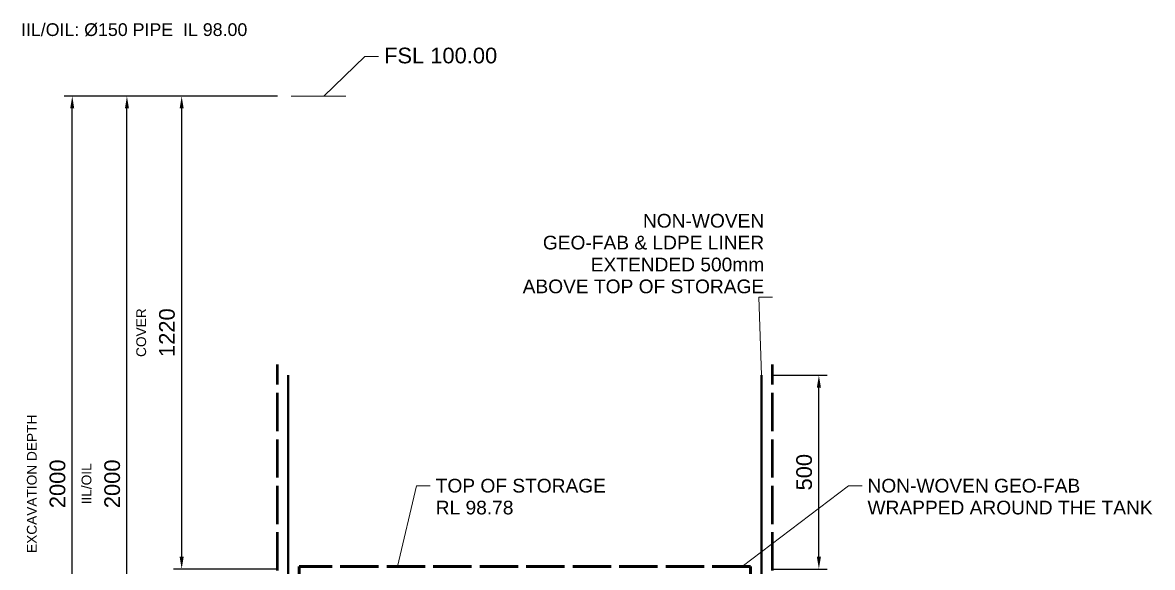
# Model space of a CAD drawing. Header units: millimetres. Extents: x -725 to 2194, y -1079 to 2190.
# Drawn here: x -721 to 2194, y 784 to 2190 of the extents above; entities that cross this region are included whole.
import ezdxf
from ezdxf.enums import TextEntityAlignment as Align

# ---------------------------------------------------------------- set-up
doc = ezdxf.new("R2010")
doc.units = ezdxf.units.MM
doc.linetypes.add('DASH_99_21', pattern=[119.944444, 98.777778, -21.166667])
for name, color, linetype in [('ANNOTATIONS', 7, 'Continuous'), ('DIMENSIONS', 7, 'Continuous'), ('GEOFAB', 5, 'Continuous'), ('LEADERS', 7, 'Continuous')]:
    doc.layers.add(name, color=color, linetype=linetype)
doc.styles.add('ARIAL', font='arial.ttf')
doc.dimstyles.get("Standard").update_dxf_attribs({"dimtxt": 2.5, "dimasz": 2.5, "dimexe": 1.25, "dimexo": 0.625, "dimtad": 1, "dimcen": 2.5, "dimazin": 3, "dimtfac": 1, "dimtmove": 0, "dimatfit": 3})

msp = doc.modelspace()

# ---------------------------------------------------------------- linework, layer by layer
at = {"layer": 'ANNOTATIONS', "lineweight": 20}
msp.add_line((-28.2, 2000), (112.9, 2000), dxfattribs=at)
at = {"layer": 'GEOFAB', "color": 5, "linetype": 'DASH_99_21', "lineweight": 50}
for p, q in [((-63.5, -63.5), (-63.5, 1308.2)), ((1213.5, -63.5), (1213.5, 1308.2))]:
    msp.add_line(p, q, dxfattribs=at)
at = {"layer": 'GEOFAB', "color": 6, "lineweight": 40}
for p, q in [((-35.3, -35.3), (-35.3, 1280)), ((1185.3, -35.3), (1185.3, 1280))]:
    msp.add_line(p, q, dxfattribs=at)
at = {"layer": 'GEOFAB', "color": 5, "linetype": 'DASH_99_21', "lineweight": 53}
msp.add_lwpolyline([(-7.1, -7.1), (1157.1, -7.1), (1157.1, 787.1), (-7.1, 787.1)], close=True, dxfattribs=at)
at = {"layer": 'LEADERS', "lineweight": 18}
for p, q in [((162.3, 2102.3), (56.4, 2000)), ((197.6, 2102.3), (162.3, 2102.3)), ((1213.5, 1481.1), (1178.2, 1481.1)), ((1178.2, 1481.1), (1185.3, 1280)), ((295.6, 994.5), (246.2, 787.1)), ((330.9, 994.5), (295.6, 994.5)), ((1409.4, 994.5), (1135.9, 787.1)), ((1444.7, 994.5), (1409.4, 994.5))]:
    msp.add_line(p, q, dxfattribs=at)

# ---------------------------------------------------------------- texts
at = {"layer": 'ANNOTATIONS', "style": 'ARIAL'}
for s, height, p in [('IIL/OIL: Ø150 PIPE  IL 98.00', 32.837, (-141.1, 2155.2)), ('NON-WOVEN', 35.36, (1192.3, 1661)), ('GEO-FAB & LDPE LINER', 35.362, (1192.3, 1604.6)), ('EXTENDED 500mm', 35.362, (1192.3, 1548.1)), ('ABOVE TOP OF STORAGE', 35.362, (1192.3, 1491.7))]:
    msp.add_text(s, height=height, dxfattribs=at).set_placement(p, align=Align.RIGHT)
for s, height, p in [('FSL 100.00', 40.41, (211.7, 2084.7)), ('TOP OF STORAGE', 35.362, (345, 977.6)), ('NON-WOVEN GEO-FAB', 35.362, (1458.8, 977.6)), ('RL 98.78', 35.36, (345, 921.1)), ('WRAPPED AROUND THE TANK', 35.362, (1458.8, 921.1))]:
    msp.add_text(s, height=height, dxfattribs=at).set_placement(p)
at = {"layer": 'DIMENSIONS', "style": 'ARIAL'}
for s, height, p in [('COVER', 25.26, (-402.2, 1390)), ('EXCAVATION DEPTH', 25.259, (-684.4, 1000)), ('IIL/OIL', 25.26, (-543.3, 1000))]:
    msp.add_text(s, height=height, rotation=90, dxfattribs=at).set_placement(p, align=Align.CENTER)

# ---------------------------------------------------------------- dimensions: what is measured, and where the dimension line sits
at = {"layer": 'DIMENSIONS'}
for base, p1, p2 in [((-592.7, 0), (-63.5, 0), (-63.5, 2000)), ((-451.6, 0), (-63.5, 0), (-63.5, 2000)), ((-310.4, 780), (-63.5, 780), (-63.5, 2000)), ((1333.4, 780), (1213.5, 780), (1213.5, 1280))]:
    msp.add_linear_dim(base=base, p1=p1, p2=p2, angle=90, dimstyle='Standard', override={"dimtxt": 40.414222, "dimasz": 31.75, "dimexe": 21.166667, "dimexo": 0, "dimgap": 17.638889, "dimtad": 1, "dimtih": 0, "dimtoh": 0, "dimdec": 0, "dimtxsty": 'ARIAL', "dimclrd": 7, "dimclre": 7, "dimclrt": 7}, dxfattribs=at).render()

doc.saveas('drawing.dxf')
